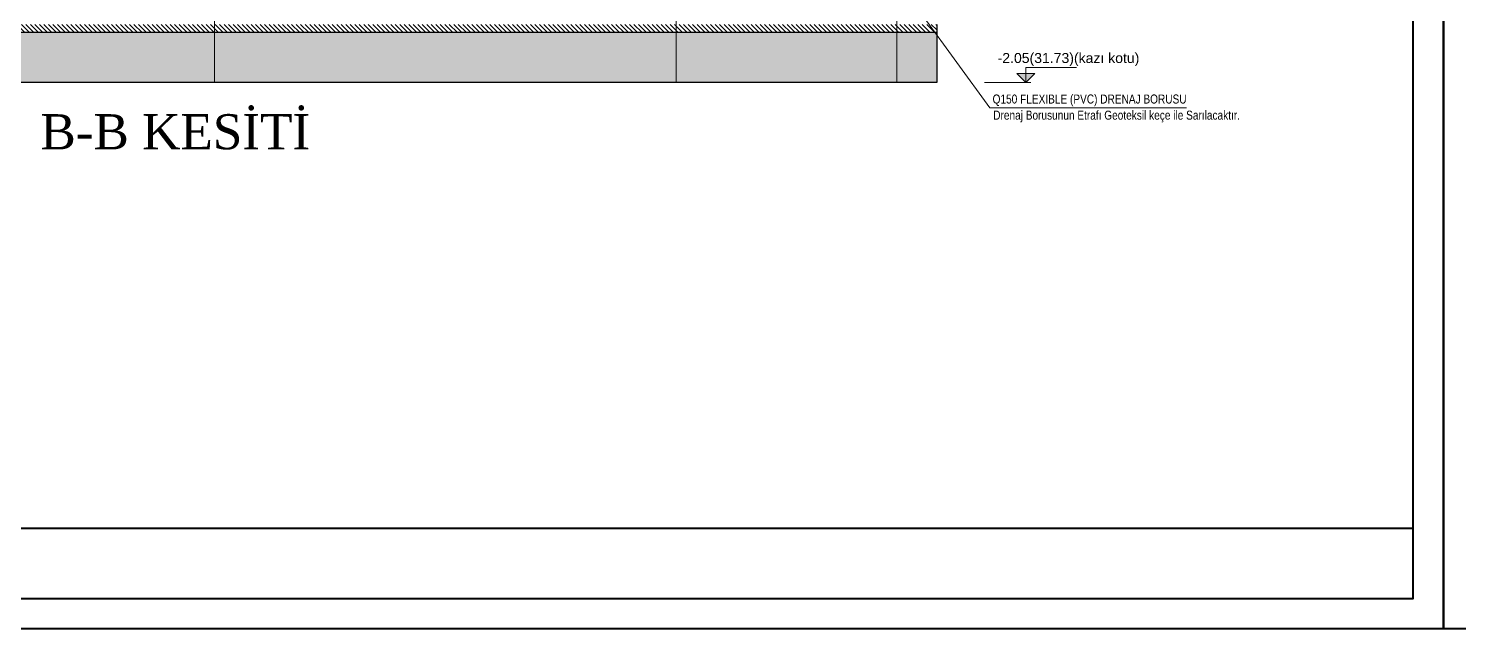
# Model space of a CAD drawing. Header units: millimetres. Extents: x 11587 to 81192, y -36083 to -25300.
# Drawn here: x 55816 to 57242, y -28300 to -27701 of the extents above; entities that cross this region are included whole.
import ezdxf

# ---------------------------------------------------------------- set-up
doc = ezdxf.new("R2010")
doc.units = ezdxf.units.MM
doc.linetypes.add('AKS', pattern=[30, 24, -3, 0, -3])
for name, color, linetype, lineweight in [('rtm-aks yeni', 7, 'AKS', 20), ('rtm-antet yazı-03', 233, 'Continuous', 30), ('rtm-antet-02', 140, 'Continuous', 40), ('rtm-beton', 102, 'Continuous', 25), ('rtm-mhl-yazı-malzeme', 253, 'Continuous', 13), ('rtm-olcu-iç 01', 7, 'Continuous', 20), ('rtm-sembol kot yazı', 7, 'Continuous', 20), ('rtm-sembol malzeme cizgisi', 242, 'Continuous', 20), ('rtm-symbol lvl', 242, 'Continuous', 20)]:
    doc.layers.add(name, color=color, linetype=linetype, lineweight=lineweight)
doc.layers.add('Tarama', color=7, linetype='Continuous')
doc.styles.add('A', font='times.ttf', dxfattribs={"height": 20})
doc.styles.add('KT-isocpeur', font='arial.ttf', dxfattribs={"height": 10})
doc.styles.get("Standard").update_dxf_attribs({"font": 'arial.ttf'})

msp = doc.modelspace()

# ---------------------------------------------------------------- hatches: boundary and pattern name
at = {"layer": 'rtm-olcu-iç 01'}
h = msp.add_hatch(dxfattribs=at)
h.set_pattern_fill('AR-CONC', color=256, scale=0.2, style=0)
h.set_pattern_definition([(50, (-421921.837, -4533345.17), (36.4369338, -3.1878171), [3.81, -41.91]), (355, (-421921.837, -4533345.17), (-7.0486843, 38.21136905), [3.048, -33.52811683]), (100.4514447, (-421918.8, -4533345.435), (29.38824942, 35.02355038), [3.23800176, -35.61804892]), (46.1842, (-421921.837, -4533335.01), (54.2158082, -8.4084656), [5.715, -62.865]), (96.6355576, (-421917.32, -4533335.71), (47.4808268, 49.4852249), [4.8570046, -53.4271216]), (351.1841512, (-421921.84, -4533335.01), (47.4808268, 49.4852249), [4.5719934, -50.2919464]), (21, (-421916.757, -4533337.55), (30.32287825, -20.45303964), [3.81, -41.91]), (326, (-421916.757, -4533337.55), (12.36040567, 36.83759322), [3.048, -33.528]), (71.451445, (-421914.23, -4533339.254), (42.68328386, 16.38455378), [3.23800176, -35.61798752]), (37.5, (-421921.837, -4533345.17), (0.61772065, 16.911007775), [0, -33.1216, 0, -34.036, 0, -33.655]), (7.5, (-421921.837, -4533345.17), (13.3639325, 20.036114964), [0, -19.4056, 0, -32.3596, 0, -12.827]), (327.5, (-421933.166, -4533345.17), (27.118119033, -1.1457488), [0, -12.7, 0, -39.624, 0, -52.578]), (317.5, (-421938.246, -4533345.17), (29.62583628, 5.08529821), [0, -16.51, 0, -26.3144, 0, -37.338])])
h.paths.add_polyline_path([(55151.79, -27755.03), (55151.79, -27705.03), (56721.79, -27705.03), (56721.8, -27755.03)])
at = {"layer": 'rtm-symbol lvl'}
msp.add_hatch(color=256, dxfattribs=at).paths.add_polyline_path([(56801.56, -27746.12), (56810.47, -27755.03), (56819.38, -27746.12)])
msp.add_hatch(color=256, dxfattribs=at).paths.add_polyline_path([(56801.56, -27746.12), (56810.47, -27755.03), (56819.38, -27746.12)])
at = {"layer": 'Tarama'}
h = msp.add_hatch(dxfattribs=at)
h.set_pattern_fill('ANSI31', color=256, angle=90, style=0)
h.set_pattern_definition([(135, (-497978.9543, -4541602.1407), (-2.2450640303, -2.2450640303), [])])
h.paths.add_polyline_path([(55151.79, -27705.03), (55151.79, -27697.03), (56721.79, -27697.03), (56721.79, -27705.03)])

# ---------------------------------------------------------------- linework, layer by layer
at = {"layer": 'rtm-aks yeni', "ltscale": 3}
for p, q in [((56001.79, -27755.03), (56001.79, -25993.03)), ((56461.79, -27755.03), (56461.79, -25993.03)), ((56681.79, -27755.03), (56681.79, -25993.03))]:
    msp.add_line(p, q, dxfattribs=at)
at = {"layer": 'rtm-antet-02'}
for points in [[(48726.59, -25299.55), (48726.59, -28299.55), (57226.59, -28299.55), (57226.59, -25299.55), (48726.59, -25299.55)], [(57226.59, -25299.55), (57226.59, -28299.55), (74226.59, -28299.55), (74226.59, -25299.55), (57226.59, -25299.55)], [(48756.59, -28199.55), (57196.59, -28199.55)]]:
    msp.add_lwpolyline(points, dxfattribs=at)
msp.add_lwpolyline([(48756.59, -25329.55), (48756.59, -28269.55), (57196.59, -28269.55), (57196.59, -25329.55)], close=True, dxfattribs=at)
at = {"layer": 'rtm-beton'}
for points in [[(56721.79, -27697.03), (56721.8, -27755.03), (55151.79, -27755.03), (55151.79, -27697.03)], [(56721.79, -27705.03), (55151.79, -27705.03)]]:
    msp.add_lwpolyline(points, dxfattribs=at)
at = {"layer": 'rtm-sembol malzeme cizgisi'}
msp.add_lwpolyline([(56708.7, -27690.03), (56774.46, -27780.36), (56970.71, -27780.36)], dxfattribs=at)
at = {"layer": 'rtm-symbol lvl'}
msp.add_line((56769.3, -27755.03), (56815.46, -27755.03), dxfattribs=at)
msp.add_lwpolyline([(56801.56, -27746.12), (56810.47, -27755.03), (56819.38, -27746.12)], close=True, dxfattribs=at)
msp.add_lwpolyline([(56801.56, -27746.12), (56810.47, -27755.03), (56819.38, -27746.12)], close=True, dxfattribs=at)
msp.add_lwpolyline([(56860.87, -27739.91), (56810.47, -27739.91), (56810.47, -27755.03)], dxfattribs=at)

# ---------------------------------------------------------------- texts
at = {"layer": 'rtm-antet yazı-03', "linetype": 'ByBlock', "insert": (55828.22, -27786.61), "char_height": 35, "width": 840.7633, "attachment_point": 1, "style": 'A'}
msp.add_mtext('B-B KESİTİ', dxfattribs=at)
at = {"layer": 'rtm-mhl-yazı-malzeme', "width": 0.8}
for s, p in [('Q150 FLEXIBLE (PVC) DRENAJ BORUSU ', (56777.27, -27776.01)), ('Drenaj Borusunun Etrafı Geoteksil keçe ile Sarılacaktır.', (56777.91, -27792.1))]:
    msp.add_text(s, height=9, dxfattribs=at).set_placement(p)
at = {"layer": 'rtm-sembol kot yazı', "style": 'KT-isocpeur'}
msp.add_text('-2.05(31.73)(kazı kotu)', height=10, dxfattribs=at).set_placement((56782.28, -27735.6, -240.41))

doc.saveas('drawing.dxf')
